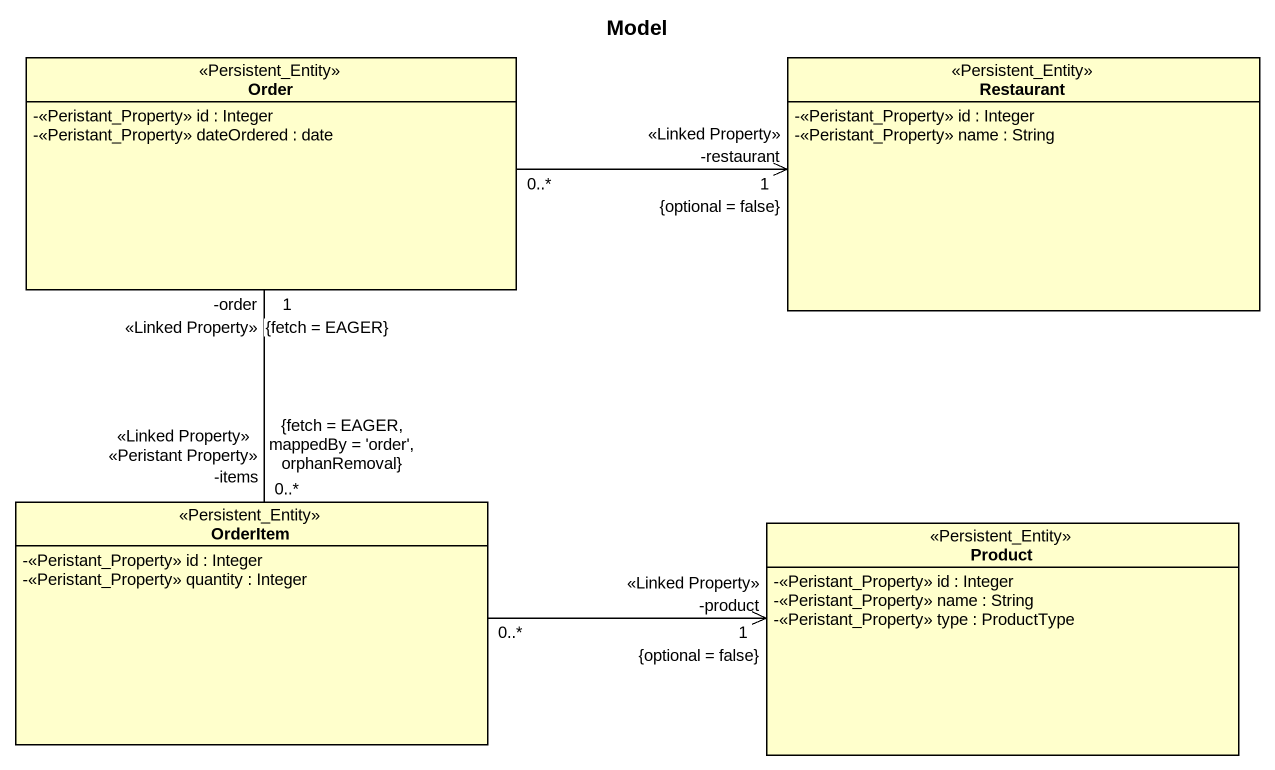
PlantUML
@startuml
title Model
hide circle
hide empty members
skinparam classAttributeIconSize 0
class Order <<Persistent_Entity>> {
  -<<Peristant_Property>> id : Integer
  -<<Peristant_Property>> dateOrdered : date
}
class Restaurant <<Persistent_Entity>> {
  -<<Peristant_Property>> id : Integer
  -<<Peristant_Property>> name : String
}
class OrderItem <<Persistent_Entity>> {
  -<<Peristant_Property>> id : Integer
  -<<Peristant_Property>> quantity : Integer
}
class Product <<Persistent_Entity>> {
  -<<Peristant_Property>> id : Integer
  -<<Peristant_Property>> name : String
  -<<Peristant_Property>> type : ProductType
}
Order "0..*" -right-> "-restaurant\n1\n<<Linked Property>>\n{optional = false}" Restaurant
Order "-order\n1\n<<Linked Property>>\n{fetch = EAGER}" -- "-items\n0..*\n<<Linked Property>> <<Peristant Property>>\n{fetch = EAGER, mappedBy = 'order', orphanRemoval}" OrderItem
OrderItem "0..*" -right-> "-product\n1\n<<Linked Property>>\n{optional = false}" Product
@enduml
